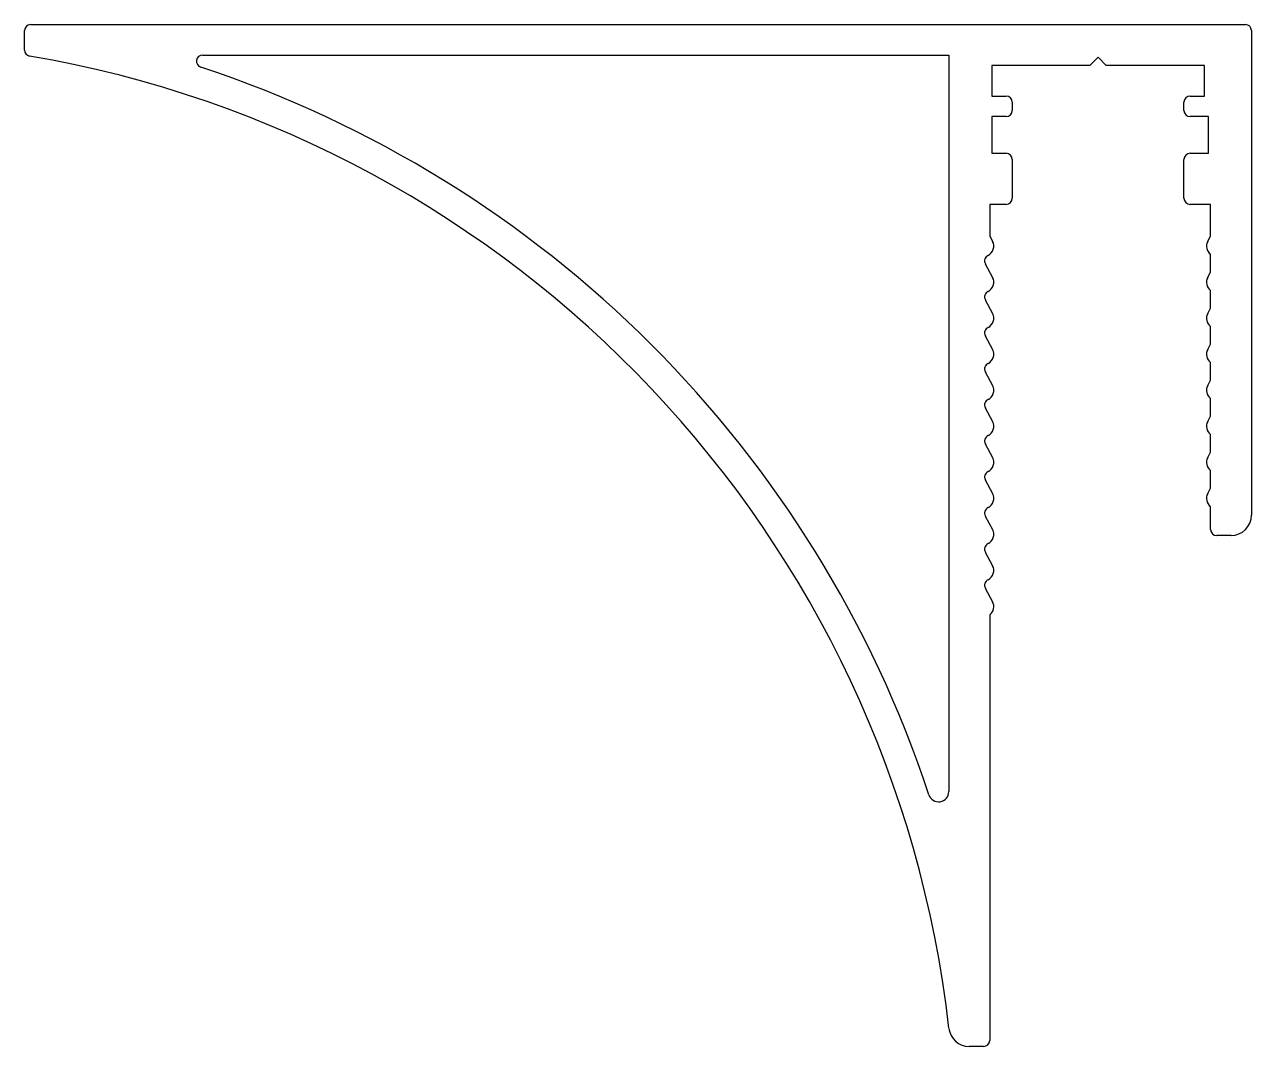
# Model space of a CAD drawing. Extents: x 428.9 to 488.9, y 599.3 to 649.3.
import ezdxf

# ---------------------------------------------------------------- set-up
doc = ezdxf.new("R2010")
doc.units = 0
doc.layers.get('0').update_dxf_attribs({"linetype": 'CONTINUOUS'})

msp = doc.modelspace()

# ---------------------------------------------------------------- linework, layer by layer
for p, q in [((429.166, 649.299), (488.566, 649.299)), ((428.866, 648.053), (428.866, 648.999)), ((488.866, 648.999), (488.866, 625.299)), ((437.573, 647.799), (474.066, 647.799)), ((474.066, 647.799), (474.066, 611.77)), ((481.366, 647.699), (480.966, 647.299)), ((481.765, 647.299), (481.366, 647.699)), ((476.166, 647.299), (476.166, 645.799)), ((480.966, 647.299), (476.166, 647.299)), ((486.566, 647.299), (481.765, 647.299)), ((486.566, 645.799), (486.566, 647.299)), ((476.166, 645.799), (476.866, 645.799)), ((485.866, 645.799), (486.566, 645.799)), ((477.166, 645.499), (477.166, 645.099)), ((485.566, 645.099), (485.566, 645.499)), ((476.166, 644.799), (476.166, 642.999)), ((476.866, 644.799), (476.166, 644.799)), ((486.765, 644.799), (485.866, 644.799)), ((486.765, 642.999), (486.765, 644.799)), ((476.166, 642.999), (476.866, 642.999)), ((477.166, 642.699), (477.166, 640.799)), ((485.566, 640.799), (485.566, 642.699)), ((485.866, 642.999), (486.765, 642.999)), ((476.065, 640.499), (476.065, 638.956)), ((476.866, 640.499), (476.065, 640.499)), ((486.866, 640.499), (485.866, 640.499)), ((486.866, 638.956), (486.866, 640.499)), ((476.065, 638.956), (476.207, 638.691)), ((486.724, 638.691), (486.866, 638.956)), ((486.866, 637.193), (486.866, 638.056)), ((475.851, 637.595), (476.207, 636.928)), ((486.724, 636.928), (486.866, 637.193)), ((486.866, 635.429), (486.866, 636.293)), ((475.851, 635.832), (476.207, 635.165)), ((486.724, 635.165), (486.866, 635.429)), ((486.866, 633.666), (486.866, 634.529)), ((475.851, 634.069), (476.207, 633.402)), ((486.724, 633.402), (486.866, 633.666)), ((486.866, 631.903), (486.866, 632.766)), ((475.851, 632.306), (476.207, 631.638)), ((486.724, 631.638), (486.866, 631.903)), ((486.866, 630.14), (486.866, 631.003)), ((475.851, 630.543), (476.207, 629.875)), ((486.724, 629.875), (486.866, 630.14)), ((486.866, 628.377), (486.866, 629.24)), ((475.851, 628.779), (476.207, 628.112)), ((486.724, 628.112), (486.866, 628.377)), ((475.851, 627.016), (476.207, 626.349)), ((486.866, 626.614), (486.866, 627.477)), ((486.724, 626.349), (486.866, 626.614)), ((475.851, 625.253), (476.207, 624.586)), ((486.866, 624.599), (486.866, 625.714)), ((487.866, 624.299), (487.166, 624.299)), ((475.851, 623.49), (476.207, 622.823)), ((475.851, 621.727), (476.207, 621.06)), ((476.065, 620.424), (476.065, 599.599)), ((475.765, 599.299), (475.066, 599.299))]:
    msp.add_line(p, q)
for centre, radius, start, end in [((429.166, 648.999), 0.3, 90, 180), ((488.566, 648.999), 0.3, 0, 90), ((429.166, 648.053), 0.3, 180, 260.28698), ((419.92, 594.039), 54.5, 6.47721, 80.28698), ((437.573, 647.499), 0.3, 90, 251.72593), ((419.92, 594.039), 56, 18.29046, 71.72656), ((476.866, 645.499), 0.3, 0, 90), ((485.866, 645.499), 0.3, 90, 180), ((476.866, 645.099), 0.3, 270, 0), ((485.866, 645.099), 0.3, 180, 270), ((476.866, 642.699), 0.3, 0, 90), ((485.866, 642.699), 0.3, 90, 180), ((476.866, 640.799), 0.3, 270, 0), ((485.866, 640.799), 0.3, 180, 270), ((475.765, 638.456), 0.5, 295.94498, 28.07162), ((487.166, 638.456), 0.5, 151.92768, 233.1301), ((476.116, 637.736), 0.3, 115.94498, 208.07219), ((475.765, 636.693), 0.5, 295.94495, 28.07219), ((487.166, 636.693), 0.5, 151.92768, 233.1301), ((476.116, 635.973), 0.3, 115.94495, 208.07219), ((475.765, 634.929), 0.5, 295.94482, 28.07219), ((487.166, 634.929), 0.5, 151.92768, 233.1301), ((476.116, 634.21), 0.3, 115.94482, 208.07219), ((475.765, 633.166), 0.5, 295.94485, 28.07219), ((487.166, 633.166), 0.5, 151.92768, 233.1301), ((476.116, 632.447), 0.3, 115.94485, 208.07219), ((475.765, 631.403), 0.5, 295.94482, 28.07219), ((487.166, 631.403), 0.5, 151.92768, 233.1301), ((476.116, 630.684), 0.3, 115.94482, 208.07219), ((475.765, 629.64), 0.5, 295.94485, 28.07219), ((487.166, 629.64), 0.5, 151.92768, 233.1301), ((476.116, 628.921), 0.3, 115.94485, 208.07219), ((475.765, 627.877), 0.5, 295.94482, 28.07219), ((487.166, 627.877), 0.5, 151.92768, 233.1301), ((476.116, 627.158), 0.3, 115.94482, 208.07219), ((475.765, 626.114), 0.5, 295.94482, 28.07219), ((487.166, 626.114), 0.5, 151.92768, 233.1301), ((476.116, 625.394), 0.3, 115.94482, 208.07219), ((487.866, 625.299), 1, 270, 0), ((475.765, 624.351), 0.5, 295.94485, 28.07219), ((487.166, 624.599), 0.3, 180, 270), ((476.116, 623.631), 0.3, 115.94485, 208.07219), ((475.765, 622.588), 0.5, 295.94509, 28.07219), ((476.116, 621.868), 0.3, 115.94509, 208.07191), ((475.765, 620.824), 0.5, 306.8699, 28.07232), ((473.566, 611.77), 0.5, 198.29046, 0), ((475.066, 600.299), 1, 186.47721, 270), ((475.765, 599.599), 0.3, 270, 0)]:
    msp.add_arc(centre, radius, start, end)

doc.saveas('drawing.dxf')
